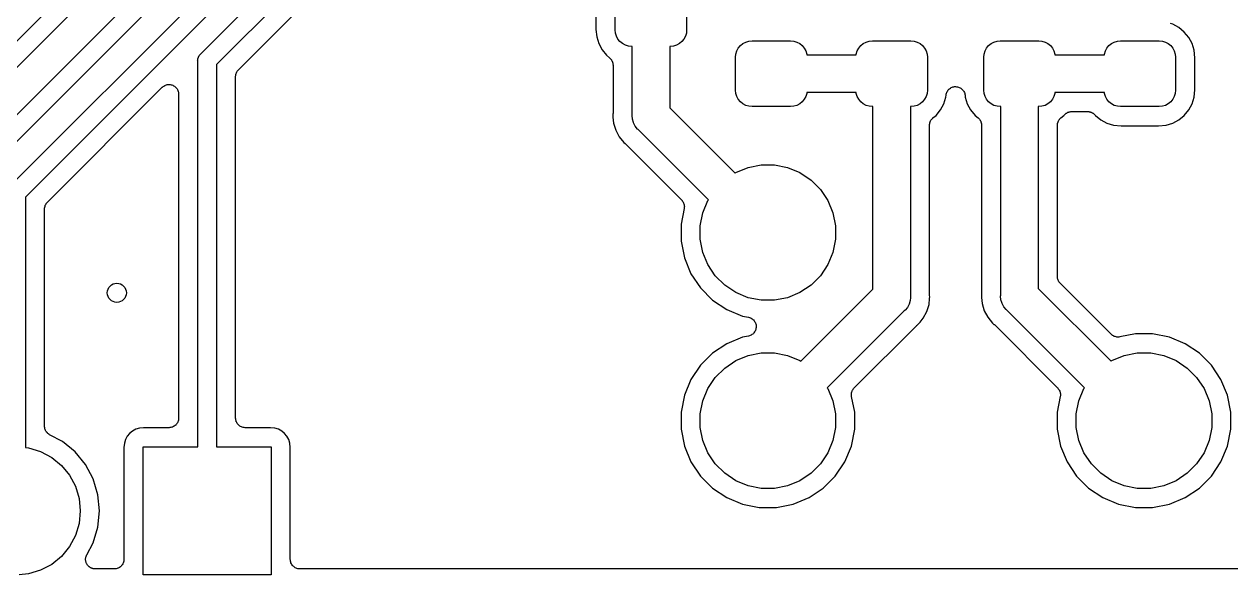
# Model space of a CAD drawing. Extents: x 150.4 to 195, y -135.4 to -96.2.
# Drawn here: x 161.87 to 177.91, y -135.15 to -127.83 of the extents above; entities that cross this region are included whole.
import ezdxf

# ---------------------------------------------------------------- set-up
doc = ezdxf.new("R2010")
doc.units = 0
doc.header["$MEASUREMENT"] = 0
doc.layers.add('BLACK', color=7, linetype='CONTINUOUS')

msp = doc.modelspace()

# ---------------------------------------------------------------- linework, layer by layer
at = {"layer": 'BLACK', "linetype": 'CONTINUOUS'}
for p, q in [((158.706, -131.115), (167.162, -122.659)), ((167.339, -122.836), (158.851, -131.324)), ((157.187, -133.616), (167.653, -123.15)), ((164.216, -128.222), (169.33, -123.107)), ((167.83, -123.327), (157.364, -133.793)), ((169.507, -123.284), (164.425, -128.366)), ((161.676, -129.984), (168.081, -123.579)), ((164.716, -128.434), (169.475, -123.675)), ((168.258, -123.755), (161.885, -130.128)), ((169.469, -127.475), (169.469, -127.9)), ((169.725, -127.906), (169.725, -127.469)), ((170.675, -127.469), (170.675, -127.906)), ((177.138, -127.831), (177.107, -127.822)), ((177.22, -127.875), (177.138, -127.831)), ((169.469, -127.9), (169.479, -127.999)), ((169.479, -127.999), (169.506, -128.088)), ((169.729, -127.949), (169.725, -127.906)), ((169.742, -127.99), (169.729, -127.949)), ((169.762, -128.028), (169.742, -127.99)), ((170.658, -127.99), (170.638, -128.028)), ((170.671, -127.949), (170.658, -127.99)), ((170.675, -127.906), (170.671, -127.949)), ((177.291, -127.934), (177.22, -127.875)), ((177.35, -128.005), (177.291, -127.934)), ((177.394, -128.087), (177.35, -128.005)), ((169.506, -128.088), (169.55, -128.17)), ((169.55, -128.17), (169.609, -128.241)), ((169.789, -128.061), (169.762, -128.028)), ((169.822, -128.088), (169.789, -128.061)), ((169.86, -128.108), (169.822, -128.088)), ((169.901, -128.121), (169.86, -128.108)), ((169.944, -128.125), (169.901, -128.121)), ((169.95, -128.125), (169.944, -128.125)), ((169.95, -129.033), (169.95, -128.125)), ((170.456, -128.125), (170.45, -128.125)), ((170.45, -128.125), (170.45, -128.941)), ((170.499, -128.121), (170.456, -128.125)), ((170.54, -128.108), (170.499, -128.121)), ((170.578, -128.088), (170.54, -128.108)), ((170.611, -128.061), (170.578, -128.088)), ((170.638, -128.028), (170.611, -128.061)), ((171.342, -128.185), (171.362, -128.147)), ((171.362, -128.147), (171.389, -128.114)), ((171.389, -128.114), (171.422, -128.087)), ((171.422, -128.087), (171.46, -128.067)), ((171.46, -128.067), (171.501, -128.054)), ((171.501, -128.054), (171.544, -128.05)), ((171.544, -128.05), (172.056, -128.05)), ((172.056, -128.05), (172.099, -128.054)), ((172.099, -128.054), (172.14, -128.067)), ((172.14, -128.067), (172.178, -128.087)), ((172.178, -128.087), (172.211, -128.114)), ((172.211, -128.114), (172.238, -128.147)), ((172.238, -128.147), (172.258, -128.185)), ((172.942, -128.185), (172.962, -128.147)), ((172.962, -128.147), (172.989, -128.114)), ((172.989, -128.114), (173.022, -128.087)), ((173.022, -128.087), (173.06, -128.067)), ((173.06, -128.067), (173.101, -128.054)), ((173.101, -128.054), (173.144, -128.05)), ((173.144, -128.05), (173.656, -128.05)), ((173.656, -128.05), (173.699, -128.054)), ((173.699, -128.054), (173.74, -128.067)), ((173.74, -128.067), (173.778, -128.087)), ((173.778, -128.087), (173.811, -128.114)), ((173.811, -128.114), (173.838, -128.147)), ((173.838, -128.147), (173.858, -128.185)), ((174.642, -128.185), (174.662, -128.147)), ((174.662, -128.147), (174.689, -128.114)), ((174.689, -128.114), (174.722, -128.087)), ((174.722, -128.087), (174.76, -128.067)), ((174.76, -128.067), (174.801, -128.054)), ((174.801, -128.054), (174.844, -128.05)), ((174.844, -128.05), (175.356, -128.05)), ((175.356, -128.05), (175.399, -128.054)), ((175.399, -128.054), (175.44, -128.067)), ((175.44, -128.067), (175.478, -128.087)), ((175.478, -128.087), (175.511, -128.114)), ((175.511, -128.114), (175.538, -128.147)), ((175.538, -128.147), (175.558, -128.185)), ((176.242, -128.185), (176.262, -128.147)), ((176.262, -128.147), (176.289, -128.114)), ((176.289, -128.114), (176.322, -128.087)), ((176.322, -128.087), (176.36, -128.067)), ((176.36, -128.067), (176.401, -128.054)), ((176.401, -128.054), (176.444, -128.05)), ((176.444, -128.05), (176.956, -128.05)), ((176.956, -128.05), (176.999, -128.054)), ((176.999, -128.054), (177.04, -128.067)), ((177.04, -128.067), (177.078, -128.087)), ((177.078, -128.087), (177.111, -128.114)), ((177.111, -128.114), (177.138, -128.147)), ((177.138, -128.147), (177.158, -128.185)), ((177.421, -128.176), (177.394, -128.087)), ((177.431, -128.275), (177.421, -128.176)), ((164.174, -128.314), (164.175, -128.308)), ((164.175, -128.321), (164.174, -128.314)), ((164.175, -128.308), (164.177, -128.29)), ((164.175, -128.308), (164.175, -128.308)), ((164.175, -133.45), (164.175, -128.321)), ((164.177, -128.29), (164.184, -128.266)), ((164.184, -128.266), (164.196, -128.245)), ((164.196, -128.245), (164.211, -128.226)), ((164.211, -128.226), (164.216, -128.222)), ((169.609, -128.241), (169.65, -128.275)), ((169.65, -128.275), (169.651, -128.276)), ((169.651, -128.276), (169.655, -128.28)), ((169.655, -128.28), (169.659, -128.284)), ((169.659, -128.284), (169.663, -128.289)), ((169.663, -128.289), (169.668, -128.294)), ((169.668, -128.294), (169.671, -128.299)), ((169.671, -128.299), (169.675, -128.303)), ((169.675, -128.303), (169.678, -128.309)), ((169.678, -128.309), (169.682, -128.315)), ((169.682, -128.315), (169.684, -128.32)), ((169.684, -128.32), (169.686, -128.325)), ((169.686, -128.325), (169.688, -128.331)), ((169.688, -128.331), (169.691, -128.338)), ((169.691, -128.338), (169.692, -128.343)), ((171.325, -128.269), (171.329, -128.226)), ((171.325, -128.706), (171.325, -128.269)), ((171.329, -128.226), (171.342, -128.185)), ((172.258, -128.185), (172.271, -128.226)), ((172.271, -128.226), (172.272, -128.237)), ((172.272, -128.237), (172.928, -128.237)), ((172.928, -128.237), (172.929, -128.226)), ((172.929, -128.226), (172.942, -128.185)), ((173.858, -128.185), (173.871, -128.226)), ((173.871, -128.226), (173.875, -128.269)), ((173.875, -128.269), (173.875, -128.706)), ((174.625, -128.269), (174.629, -128.226)), ((174.625, -128.706), (174.625, -128.269)), ((174.629, -128.226), (174.642, -128.185)), ((175.558, -128.185), (175.571, -128.226)), ((175.571, -128.226), (175.572, -128.237)), ((175.572, -128.237), (176.228, -128.237)), ((176.228, -128.237), (176.229, -128.226)), ((176.229, -128.226), (176.242, -128.185)), ((177.158, -128.185), (177.171, -128.226)), ((177.171, -128.226), (177.175, -128.269)), ((177.175, -128.269), (177.175, -128.706)), ((177.431, -128.7), (177.431, -128.275)), ((164.425, -128.366), (164.425, -133.45)), ((164.68, -128.511), (164.682, -128.499)), ((164.682, -128.498), (164.685, -128.486)), ((164.682, -128.499), (164.682, -128.498)), ((164.682, -128.498), (164.682, -128.498)), ((164.685, -128.486), (164.689, -128.475)), ((164.689, -128.474), (164.695, -128.464)), ((164.689, -128.475), (164.689, -128.474)), ((164.689, -128.475), (164.689, -128.475)), ((164.695, -128.464), (164.7, -128.453)), ((164.7, -128.453), (164.701, -128.453)), ((164.701, -128.452), (164.709, -128.443)), ((164.701, -128.453), (164.701, -128.452)), ((164.709, -128.443), (164.716, -128.434)), ((169.692, -128.343), (169.694, -128.349)), ((169.694, -128.349), (169.694, -128.355)), ((169.694, -128.355), (169.696, -128.362)), ((169.696, -128.362), (169.695, -128.368)), ((169.695, -128.368), (169.696, -128.373)), ((169.696, -128.373), (169.696, -129.014)), ((163.705, -128.667), (163.715, -128.659)), ((163.715, -128.659), (163.724, -128.652)), ((163.724, -128.652), (163.725, -128.652)), ((163.725, -128.652), (163.736, -128.646)), ((163.725, -128.652), (163.725, -128.652)), ((163.736, -128.646), (163.746, -128.64)), ((163.746, -128.64), (163.747, -128.64)), ((163.747, -128.64), (163.759, -128.637)), ((163.747, -128.64), (163.747, -128.64)), ((163.759, -128.637), (163.77, -128.633)), ((163.77, -128.633), (163.77, -128.633)), ((163.77, -128.633), (163.771, -128.633)), ((163.771, -128.633), (163.783, -128.632)), ((163.783, -128.632), (163.795, -128.631)), ((163.795, -128.631), (163.795, -128.631)), ((163.795, -128.631), (163.807, -128.632)), ((163.795, -128.631), (163.795, -128.631)), ((163.807, -128.632), (163.82, -128.634)), ((163.82, -128.634), (163.82, -128.634)), ((163.82, -128.634), (163.82, -128.634)), ((163.82, -128.634), (163.831, -128.637)), ((163.831, -128.637), (163.843, -128.641)), ((163.843, -128.641), (163.843, -128.641)), ((163.843, -128.641), (163.844, -128.641)), ((163.844, -128.641), (163.854, -128.647)), ((163.854, -128.647), (163.865, -128.653)), ((163.865, -128.653), (163.865, -128.653)), ((163.865, -128.653), (163.865, -128.653)), ((163.865, -128.653), (163.875, -128.661)), ((164.679, -128.522), (164.68, -128.511)), ((164.679, -128.524), (164.679, -128.522)), ((164.679, -133.067), (164.679, -128.524)), ((164.679, -128.524), (164.679, -128.524)), ((164.679, -128.524), (164.679, -128.524)), ((164.679, -128.524), (164.679, -128.524)), ((174.226, -128.662), (174.238, -128.659)), ((174.238, -128.659), (174.238, -128.659)), ((174.238, -128.659), (174.239, -128.659)), ((174.239, -128.659), (174.251, -128.659)), ((174.251, -128.659), (174.263, -128.66)), ((174.263, -128.66), (174.263, -128.66)), ((174.263, -128.66), (174.263, -128.66)), ((174.263, -128.66), (174.276, -128.662)), ((162.176, -130.196), (163.704, -128.668)), ((163.704, -128.668), (163.705, -128.667)), ((163.705, -128.667), (163.705, -128.667)), ((163.705, -128.667), (163.705, -128.667)), ((163.705, -128.667), (163.705, -128.667)), ((163.875, -128.661), (163.884, -128.669)), ((163.884, -128.669), (163.884, -128.669)), ((163.884, -128.669), (163.884, -128.669)), ((163.884, -128.669), (163.892, -128.678)), ((163.892, -128.678), (163.9, -128.688)), ((163.9, -128.688), (163.9, -128.688)), ((163.9, -128.688), (163.9, -128.688)), ((163.9, -128.688), (163.906, -128.699)), ((163.906, -128.699), (163.911, -128.71)), ((163.911, -128.71), (163.911, -128.71)), ((163.911, -128.71), (163.912, -128.71)), ((163.912, -128.71), (163.915, -128.722)), ((163.915, -128.722), (163.919, -128.733)), ((163.919, -128.733), (163.919, -128.734)), ((163.919, -128.734), (163.919, -128.734)), ((163.919, -128.734), (163.92, -128.746)), ((163.92, -128.746), (163.921, -128.758)), ((163.921, -128.758), (163.921, -133.067)), ((171.329, -128.749), (171.325, -128.706)), ((171.342, -128.79), (171.329, -128.749)), ((171.362, -128.828), (171.342, -128.79)), ((172.258, -128.79), (172.238, -128.828)), ((172.271, -128.749), (172.258, -128.79)), ((172.272, -128.737), (172.271, -128.749)), ((172.928, -128.737), (172.272, -128.737)), ((172.929, -128.749), (172.928, -128.737)), ((172.942, -128.79), (172.929, -128.749)), ((172.962, -128.828), (172.942, -128.79)), ((173.858, -128.79), (173.838, -128.828)), ((173.871, -128.749), (173.858, -128.79)), ((173.875, -128.706), (173.871, -128.749)), ((174.094, -128.888), (174.121, -128.799)), ((174.121, -128.799), (174.124, -128.773)), ((174.124, -128.772), (174.126, -128.759)), ((174.124, -128.773), (174.124, -128.772)), ((174.124, -128.772), (174.124, -128.772)), ((174.124, -128.772), (174.124, -128.772)), ((174.124, -128.772), (174.124, -128.772)), ((174.126, -128.759), (174.129, -128.748)), ((174.129, -128.747), (174.134, -128.736)), ((174.129, -128.748), (174.129, -128.747)), ((174.129, -128.747), (174.129, -128.747)), ((174.134, -128.736), (174.139, -128.725)), ((174.139, -128.725), (174.146, -128.714)), ((174.139, -128.725), (174.139, -128.725)), ((174.139, -128.725), (174.139, -128.725)), ((174.146, -128.714), (174.153, -128.704)), ((174.153, -128.704), (174.162, -128.695)), ((174.153, -128.704), (174.153, -128.704)), ((174.153, -128.704), (174.153, -128.704)), ((174.162, -128.695), (174.17, -128.687)), ((174.17, -128.687), (174.182, -128.68)), ((174.17, -128.687), (174.17, -128.687)), ((174.17, -128.687), (174.17, -128.687)), ((174.182, -128.68), (174.191, -128.673)), ((174.191, -128.673), (174.204, -128.668)), ((174.191, -128.673), (174.191, -128.673)), ((174.191, -128.673), (174.191, -128.673)), ((174.204, -128.668), (174.214, -128.664)), ((174.214, -128.664), (174.226, -128.662)), ((174.214, -128.664), (174.214, -128.664)), ((174.214, -128.664), (174.214, -128.664)), ((174.276, -128.662), (174.288, -128.665)), ((174.288, -128.665), (174.288, -128.665)), ((174.288, -128.665), (174.288, -128.665)), ((174.288, -128.665), (174.299, -128.669)), ((174.299, -128.669), (174.31, -128.674)), ((174.31, -128.674), (174.31, -128.674)), ((174.31, -128.674), (174.31, -128.674)), ((174.31, -128.674), (174.321, -128.681)), ((174.321, -128.681), (174.331, -128.688)), ((174.331, -128.688), (174.331, -128.688)), ((174.331, -128.688), (174.331, -128.688)), ((174.331, -128.688), (174.34, -128.697)), ((174.34, -128.697), (174.348, -128.706)), ((174.348, -128.706), (174.348, -128.706)), ((174.348, -128.706), (174.348, -128.706)), ((174.348, -128.706), (174.356, -128.717)), ((174.356, -128.717), (174.362, -128.726)), ((174.362, -128.726), (174.362, -128.726)), ((174.362, -128.726), (174.362, -128.726)), ((174.362, -128.726), (174.367, -128.738)), ((174.367, -128.738), (174.372, -128.749)), ((174.372, -128.749), (174.372, -128.749)), ((174.372, -128.749), (174.372, -128.749)), ((174.372, -128.749), (174.374, -128.761)), ((174.374, -128.761), (174.376, -128.773)), ((174.376, -128.773), (174.379, -128.799)), ((174.379, -128.799), (174.406, -128.888)), ((174.629, -128.749), (174.625, -128.706)), ((174.642, -128.79), (174.629, -128.749)), ((174.662, -128.828), (174.642, -128.79)), ((175.558, -128.79), (175.538, -128.828)), ((175.571, -128.749), (175.558, -128.79)), ((175.572, -128.737), (175.571, -128.749)), ((176.228, -128.737), (175.572, -128.737)), ((176.229, -128.749), (176.228, -128.737)), ((176.242, -128.79), (176.229, -128.749)), ((176.262, -128.828), (176.242, -128.79)), ((177.158, -128.79), (177.138, -128.828)), ((177.171, -128.749), (177.158, -128.79)), ((177.175, -128.706), (177.171, -128.749)), ((177.394, -128.888), (177.421, -128.799)), ((177.421, -128.799), (177.431, -128.7)), ((170.45, -128.941), (171.318, -129.81)), ((171.389, -128.861), (171.362, -128.828)), ((171.422, -128.888), (171.389, -128.861)), ((171.46, -128.908), (171.422, -128.888)), ((171.501, -128.921), (171.46, -128.908)), ((171.544, -128.925), (171.501, -128.921)), ((172.056, -128.925), (171.544, -128.925)), ((172.099, -128.921), (172.056, -128.925)), ((172.14, -128.908), (172.099, -128.921)), ((172.178, -128.888), (172.14, -128.908)), ((172.211, -128.861), (172.178, -128.888)), ((172.238, -128.828), (172.211, -128.861)), ((172.989, -128.861), (172.962, -128.828)), ((173.022, -128.888), (172.989, -128.861)), ((173.06, -128.908), (173.022, -128.888)), ((173.101, -128.921), (173.06, -128.908)), ((173.144, -128.925), (173.101, -128.921)), ((173.15, -128.925), (173.144, -128.925)), ((173.15, -131.351), (173.15, -128.925)), ((173.656, -128.925), (173.65, -128.925)), ((173.65, -128.925), (173.65, -131.443)), ((173.699, -128.921), (173.656, -128.925)), ((173.74, -128.908), (173.699, -128.921)), ((173.778, -128.888), (173.74, -128.908)), ((173.811, -128.861), (173.778, -128.888)), ((173.838, -128.828), (173.811, -128.861)), ((173.991, -129.041), (174.05, -128.97)), ((174.05, -128.97), (174.094, -128.888)), ((174.406, -128.888), (174.45, -128.97)), ((174.45, -128.97), (174.509, -129.041)), ((174.689, -128.861), (174.662, -128.828)), ((174.722, -128.888), (174.689, -128.861)), ((174.76, -128.908), (174.722, -128.888)), ((174.801, -128.921), (174.76, -128.908)), ((174.844, -128.925), (174.801, -128.921)), ((174.85, -128.925), (174.844, -128.925)), ((174.85, -131.433), (174.85, -128.925)), ((175.356, -128.925), (175.35, -128.925)), ((175.35, -128.925), (175.35, -131.341)), ((175.399, -128.921), (175.356, -128.925)), ((175.44, -128.908), (175.399, -128.921)), ((175.478, -128.888), (175.44, -128.908)), ((175.511, -128.861), (175.478, -128.888)), ((175.538, -128.828), (175.511, -128.861)), ((176.289, -128.861), (176.262, -128.828)), ((176.322, -128.888), (176.289, -128.861)), ((176.36, -128.908), (176.322, -128.888)), ((176.401, -128.921), (176.36, -128.908)), ((176.444, -128.925), (176.401, -128.921)), ((176.956, -128.925), (176.444, -128.925)), ((176.999, -128.921), (176.956, -128.925)), ((177.04, -128.908), (176.999, -128.921)), ((177.078, -128.888), (177.04, -128.908)), ((177.111, -128.861), (177.078, -128.888)), ((177.138, -128.828), (177.111, -128.861)), ((177.291, -129.041), (177.35, -128.97)), ((177.35, -128.97), (177.394, -128.888)), ((169.695, -129.026), (169.694, -129.045)), ((169.694, -129.045), (169.695, -129.064)), ((169.696, -129.016), (169.695, -129.021)), ((169.695, -129.021), (169.695, -129.026)), ((169.695, -129.064), (169.695, -129.064)), ((169.695, -129.064), (169.703, -129.144)), ((169.696, -129.014), (169.696, -129.016)), ((169.949, -129.045), (169.95, -129.033)), ((169.954, -129.094), (169.949, -129.045)), ((169.967, -129.137), (169.954, -129.094)), ((169.968, -129.141), (169.967, -129.137)), ((169.991, -129.185), (169.968, -129.141)), ((173.907, -129.147), (173.908, -129.141)), ((173.908, -129.141), (173.91, -129.136)), ((173.91, -129.136), (173.912, -129.13)), ((173.912, -129.13), (173.914, -129.123)), ((173.914, -129.123), (173.917, -129.118)), ((173.917, -129.118), (173.919, -129.113)), ((173.919, -129.113), (173.923, -129.107)), ((173.923, -129.107), (173.926, -129.101)), ((173.926, -129.101), (173.93, -129.097)), ((173.93, -129.097), (173.933, -129.093)), ((173.933, -129.093), (173.938, -129.088)), ((173.938, -129.088), (173.942, -129.082)), ((173.942, -129.082), (173.946, -129.079)), ((173.946, -129.079), (173.95, -129.075)), ((173.95, -129.075), (173.991, -129.041)), ((174.509, -129.041), (174.55, -129.075)), ((174.55, -129.075), (174.551, -129.076)), ((174.551, -129.076), (174.555, -129.08)), ((174.555, -129.08), (174.559, -129.084)), ((174.559, -129.084), (174.563, -129.089)), ((174.563, -129.089), (174.568, -129.094)), ((174.568, -129.094), (174.571, -129.099)), ((174.571, -129.099), (174.575, -129.103)), ((174.575, -129.103), (174.578, -129.109)), ((174.578, -129.109), (174.582, -129.115)), ((174.582, -129.115), (174.584, -129.12)), ((174.584, -129.12), (174.586, -129.125)), ((174.586, -129.125), (174.588, -129.131)), ((174.588, -129.131), (174.591, -129.138)), ((174.591, -129.138), (174.592, -129.143)), ((175.607, -129.147), (175.608, -129.141)), ((175.608, -129.141), (175.61, -129.136)), ((175.61, -129.136), (175.612, -129.13)), ((175.612, -129.13), (175.614, -129.123)), ((175.614, -129.123), (175.617, -129.118)), ((175.617, -129.118), (175.619, -129.113)), ((175.619, -129.113), (175.623, -129.107)), ((175.623, -129.107), (175.626, -129.101)), ((175.626, -129.101), (175.63, -129.097)), ((175.63, -129.097), (175.633, -129.093)), ((175.633, -129.093), (175.638, -129.088)), ((175.638, -129.088), (175.642, -129.082)), ((175.642, -129.082), (175.646, -129.079)), ((175.646, -129.079), (175.65, -129.075)), ((175.65, -129.075), (175.691, -129.041)), ((175.691, -129.041), (175.694, -129.038)), ((175.694, -129.038), (175.695, -129.037)), ((175.695, -129.037), (175.699, -129.033)), ((175.699, -129.033), (175.703, -129.028)), ((175.703, -129.028), (175.708, -129.024)), ((175.708, -129.024), (175.713, -129.019)), ((175.713, -129.019), (175.718, -129.016)), ((175.718, -129.016), (175.722, -129.013)), ((175.722, -129.013), (175.728, -129.01)), ((175.728, -129.01), (175.734, -129.006)), ((175.734, -129.006), (175.739, -129.004)), ((175.739, -129.004), (175.744, -129.001)), ((175.744, -129.001), (175.751, -128.999)), ((175.751, -128.999), (175.757, -128.997)), ((175.757, -128.997), (175.762, -128.996)), ((175.762, -128.996), (175.768, -128.994)), ((175.768, -128.994), (175.775, -128.993)), ((175.775, -128.993), (175.781, -128.992)), ((175.781, -128.992), (175.787, -128.992)), ((175.787, -128.992), (175.792, -128.992)), ((175.792, -128.992), (176.008, -128.992)), ((176.008, -128.992), (176.009, -128.992)), ((176.009, -128.992), (176.015, -128.992)), ((176.015, -128.992), (176.02, -128.992)), ((176.02, -128.992), (176.027, -128.994)), ((176.027, -128.994), (176.034, -128.994)), ((176.034, -128.994), (176.039, -128.996)), ((176.039, -128.996), (176.045, -128.997)), ((176.045, -128.997), (176.051, -129)), ((176.051, -129), (176.058, -129.002)), ((176.058, -129.002), (176.062, -129.004)), ((176.062, -129.004), (176.068, -129.007)), ((176.068, -129.007), (176.073, -129.01)), ((176.073, -129.01), (176.079, -129.014)), ((176.079, -129.014), (176.084, -129.017)), ((176.084, -129.017), (176.088, -129.02)), ((176.088, -129.02), (176.093, -129.025)), ((176.093, -129.025), (176.098, -129.03)), ((176.098, -129.03), (176.102, -129.034)), ((176.102, -129.034), (176.106, -129.038)), ((176.106, -129.038), (176.109, -129.041)), ((176.109, -129.041), (176.18, -129.1)), ((176.18, -129.1), (176.262, -129.144)), ((177.138, -129.144), (177.22, -129.1)), ((177.22, -129.1), (177.291, -129.041)), ((169.703, -129.144), (169.732, -129.239)), ((169.732, -129.239), (169.779, -129.326)), ((170.022, -129.223), (169.991, -129.185)), ((170.032, -129.23), (170.022, -129.223)), ((170.965, -130.163), (170.032, -129.23)), ((173.904, -129.171), (173.905, -129.166)), ((173.904, -129.173), (173.904, -129.171)), ((173.904, -131.424), (173.904, -129.173)), ((173.905, -129.16), (173.906, -129.154)), ((173.905, -129.166), (173.905, -129.16)), ((173.906, -129.154), (173.907, -129.147)), ((174.592, -129.143), (174.594, -129.149)), ((174.594, -129.149), (174.594, -129.155)), ((174.594, -129.155), (174.596, -129.162)), ((174.596, -129.162), (174.595, -129.168)), ((174.595, -129.168), (174.596, -129.173)), ((174.596, -129.173), (174.596, -131.414)), ((175.604, -129.171), (175.605, -129.166)), ((175.604, -129.173), (175.604, -129.171)), ((175.604, -131.184), (175.604, -129.173)), ((175.605, -129.16), (175.606, -129.154)), ((175.605, -129.166), (175.605, -129.16)), ((175.606, -129.154), (175.607, -129.147)), ((176.262, -129.144), (176.351, -129.171)), ((176.351, -129.171), (176.45, -129.181)), ((176.45, -129.181), (176.95, -129.181)), ((176.95, -129.181), (177.049, -129.171)), ((177.049, -129.171), (177.138, -129.144)), ((169.779, -129.326), (169.842, -129.403)), ((169.842, -129.403), (169.856, -129.415)), ((169.856, -129.415), (169.858, -129.416)), ((169.858, -129.416), (169.861, -129.42)), ((169.861, -129.42), (169.866, -129.423)), ((169.866, -129.423), (170.607, -130.165)), ((171.329, -129.802), (171.492, -129.735)), ((171.492, -129.735), (171.666, -129.7)), ((171.666, -129.7), (171.844, -129.7)), ((171.844, -129.7), (172.018, -129.735)), ((172.018, -129.735), (172.181, -129.802)), ((171.318, -129.81), (171.329, -129.802)), ((172.181, -129.802), (172.329, -129.901)), ((172.329, -129.901), (172.454, -130.026)), ((172.454, -130.026), (172.553, -130.174)), ((161.885, -130.128), (161.885, -133.458)), ((162.14, -130.273), (162.142, -130.261)), ((162.142, -130.26), (162.145, -130.249)), ((162.142, -130.261), (162.142, -130.26)), ((162.142, -130.26), (162.142, -130.26)), ((162.145, -130.249), (162.149, -130.237)), ((162.149, -130.236), (162.155, -130.226)), ((162.149, -130.237), (162.149, -130.236)), ((162.149, -130.237), (162.149, -130.237)), ((162.155, -130.226), (162.16, -130.216)), ((162.16, -130.216), (162.161, -130.215)), ((162.161, -130.214), (162.169, -130.205)), ((162.161, -130.215), (162.161, -130.214)), ((162.169, -130.205), (162.176, -130.196)), ((170.607, -130.165), (170.608, -130.165)), ((170.608, -130.165), (170.608, -130.166)), ((170.608, -130.166), (170.608, -130.166)), ((170.608, -130.166), (170.609, -130.166)), ((170.609, -130.166), (170.616, -130.176)), ((170.616, -130.176), (170.623, -130.185)), ((170.623, -130.185), (170.624, -130.185)), ((170.624, -130.185), (170.624, -130.186)), ((170.624, -130.186), (170.629, -130.196)), ((170.629, -130.196), (170.635, -130.207)), ((170.635, -130.207), (170.635, -130.207)), ((170.635, -130.207), (170.635, -130.208)), ((170.635, -130.208), (170.639, -130.219)), ((170.639, -130.219), (170.642, -130.23)), ((170.642, -130.23), (170.642, -130.231)), ((170.642, -130.231), (170.642, -130.232)), ((170.642, -130.232), (170.643, -130.243)), ((170.643, -130.243), (170.645, -130.255)), ((170.645, -130.256), (170.643, -130.268)), ((170.645, -130.255), (170.644, -130.256)), ((170.644, -130.256), (170.645, -130.256)), ((170.89, -130.337), (170.957, -130.174)), ((170.957, -130.174), (170.965, -130.163)), ((172.553, -130.174), (172.62, -130.337)), ((162.139, -130.284), (162.14, -130.273)), ((162.139, -130.286), (162.139, -130.284)), ((162.139, -133.175), (162.139, -130.286)), ((162.139, -130.286), (162.139, -130.286)), ((162.139, -130.286), (162.139, -130.286)), ((162.139, -130.286), (162.139, -130.286)), ((170.642, -130.28), (170.601, -130.486)), ((170.643, -130.268), (170.642, -130.28)), ((170.855, -130.511), (170.89, -130.337)), ((172.62, -130.337), (172.655, -130.511)), ((170.601, -130.486), (170.601, -130.714)), ((170.855, -130.689), (170.855, -130.511)), ((172.655, -130.511), (172.655, -130.689)), ((170.601, -130.714), (170.645, -130.937)), ((170.89, -130.863), (170.855, -130.689)), ((172.655, -130.689), (172.62, -130.863)), ((170.957, -131.026), (170.89, -130.863)), ((172.62, -130.863), (172.553, -131.026)), ((170.645, -130.937), (170.732, -131.147)), ((171.056, -131.174), (170.957, -131.026)), ((172.553, -131.026), (172.454, -131.174)), ((170.732, -131.147), (170.859, -131.336)), ((171.181, -131.299), (171.056, -131.174)), ((172.454, -131.174), (172.329, -131.299)), ((175.605, -131.195), (175.604, -131.184)), ((175.606, -131.207), (175.605, -131.195)), ((175.606, -131.208), (175.606, -131.207)), ((175.61, -131.22), (175.606, -131.208)), ((175.606, -131.208), (175.606, -131.208)), ((175.613, -131.231), (175.61, -131.22)), ((170.859, -131.336), (171.019, -131.496)), ((171.329, -131.398), (171.181, -131.299)), ((172.329, -131.299), (172.181, -131.398)), ((172.192, -132.31), (173.15, -131.351)), ((175.35, -131.341), (176.318, -132.31)), ((175.614, -131.232), (175.613, -131.231)), ((175.613, -131.231), (175.613, -131.231)), ((175.619, -131.242), (175.614, -131.232)), ((175.624, -131.253), (175.619, -131.242)), ((175.625, -131.253), (175.624, -131.253)), ((175.625, -131.254), (175.625, -131.253)), ((175.633, -131.263), (175.625, -131.254)), ((175.64, -131.272), (175.633, -131.263)), ((175.641, -131.273), (175.64, -131.272)), ((176.32, -131.952), (175.641, -131.273)), ((175.641, -131.273), (175.641, -131.273)), ((175.641, -131.273), (175.641, -131.273)), ((175.641, -131.273), (175.641, -131.273)), ((171.019, -131.496), (171.208, -131.623)), ((171.492, -131.465), (171.329, -131.398)), ((171.666, -131.5), (171.492, -131.465)), ((171.844, -131.5), (171.666, -131.5)), ((172.018, -131.465), (171.844, -131.5)), ((172.181, -131.398), (172.018, -131.465)), ((173.646, -131.504), (173.632, -131.551)), ((173.65, -131.467), (173.646, -131.504)), ((173.65, -131.443), (173.651, -131.455)), ((173.651, -131.455), (173.65, -131.467)), ((173.65, -131.467), (173.65, -131.467)), ((173.897, -131.554), (173.905, -131.474)), ((173.905, -131.429), (173.904, -131.424)), ((173.904, -131.435), (173.905, -131.429)), ((173.905, -131.436), (173.904, -131.435)), ((173.906, -131.455), (173.905, -131.436)), ((173.905, -131.474), (173.906, -131.455)), ((173.905, -131.474), (173.905, -131.474)), ((174.595, -131.426), (174.594, -131.445)), ((174.594, -131.445), (174.595, -131.464)), ((174.596, -131.416), (174.595, -131.421)), ((174.595, -131.421), (174.595, -131.426)), ((174.595, -131.464), (174.595, -131.464)), ((174.595, -131.464), (174.603, -131.544)), ((174.596, -131.414), (174.596, -131.416)), ((174.603, -131.544), (174.632, -131.639)), ((174.849, -131.445), (174.85, -131.433)), ((174.854, -131.494), (174.849, -131.445)), ((174.865, -131.53), (174.854, -131.494)), ((174.868, -131.541), (174.865, -131.53)), ((174.891, -131.585), (174.868, -131.541)), ((171.208, -131.623), (171.418, -131.71)), ((173.568, -131.64), (172.545, -132.663)), ((173.578, -131.633), (173.568, -131.64)), ((173.609, -131.595), (173.578, -131.633)), ((173.632, -131.551), (173.609, -131.595)), ((173.821, -131.736), (173.868, -131.649)), ((173.868, -131.649), (173.897, -131.554)), ((174.632, -131.639), (174.679, -131.726)), ((174.922, -131.623), (174.891, -131.585)), ((174.932, -131.63), (174.922, -131.623)), ((175.965, -132.663), (174.932, -131.63)), ((171.418, -131.71), (171.498, -131.725)), ((171.498, -131.725), (171.499, -131.726)), ((171.499, -131.726), (171.499, -131.726)), ((171.499, -131.726), (171.499, -131.726)), ((171.499, -131.726), (171.499, -131.726)), ((171.499, -131.726), (171.511, -131.73)), ((171.511, -131.73), (171.523, -131.733)), ((171.523, -131.733), (171.523, -131.733)), ((171.523, -131.733), (171.523, -131.733)), ((171.523, -131.733), (171.534, -131.739)), ((171.534, -131.739), (171.545, -131.745)), ((171.545, -131.745), (171.545, -131.745)), ((171.545, -131.745), (171.545, -131.745)), ((171.545, -131.745), (171.554, -131.753)), ((171.554, -131.753), (171.564, -131.761)), ((171.564, -131.761), (171.564, -131.761)), ((171.564, -131.761), (171.564, -131.761)), ((171.564, -131.761), (171.571, -131.771)), ((171.571, -131.771), (171.579, -131.78)), ((171.579, -131.78), (171.579, -131.78)), ((171.579, -131.78), (171.579, -131.781)), ((171.579, -131.781), (171.585, -131.792)), ((171.585, -131.792), (171.591, -131.802)), ((171.591, -131.802), (171.591, -131.802)), ((171.591, -131.802), (171.591, -131.803)), ((171.591, -131.803), (171.594, -131.814)), ((171.594, -131.814), (171.598, -131.826)), ((171.599, -131.863), (171.597, -131.875)), ((171.598, -131.826), (171.598, -131.826)), ((171.598, -131.826), (171.598, -131.826)), ((171.598, -131.826), (171.599, -131.838)), ((171.599, -131.838), (171.6, -131.851)), ((171.6, -131.851), (171.599, -131.863)), ((171.6, -131.851), (171.6, -131.851)), ((171.6, -131.851), (171.6, -131.851)), ((172.903, -132.665), (173.734, -131.833)), ((173.734, -131.833), (173.736, -131.832)), ((173.736, -131.832), (173.74, -131.829)), ((173.74, -131.829), (173.744, -131.825)), ((173.744, -131.825), (173.758, -131.813)), ((173.758, -131.813), (173.778, -131.789)), ((173.778, -131.789), (173.821, -131.736)), ((174.679, -131.726), (174.742, -131.803)), ((174.742, -131.803), (174.756, -131.815)), ((174.756, -131.815), (174.758, -131.816)), ((174.758, -131.816), (174.761, -131.82)), ((174.761, -131.82), (174.766, -131.823)), ((174.766, -131.823), (175.607, -132.665)), ((171.418, -131.99), (171.208, -132.077)), ((171.498, -131.975), (171.418, -131.99)), ((171.51, -131.971), (171.498, -131.975)), ((171.521, -131.967), (171.51, -131.971)), ((171.532, -131.962), (171.521, -131.967)), ((171.521, -131.967), (171.521, -131.967)), ((171.521, -131.967), (171.521, -131.967)), ((171.543, -131.956), (171.532, -131.962)), ((171.553, -131.948), (171.543, -131.956)), ((171.543, -131.956), (171.543, -131.956)), ((171.543, -131.956), (171.543, -131.956)), ((171.562, -131.94), (171.553, -131.948)), ((171.563, -131.94), (171.562, -131.94)), ((171.562, -131.94), (171.562, -131.94)), ((171.57, -131.931), (171.563, -131.94)), ((171.578, -131.921), (171.57, -131.931)), ((171.584, -131.91), (171.578, -131.921)), ((171.578, -131.921), (171.578, -131.921)), ((171.578, -131.921), (171.578, -131.921)), ((171.59, -131.899), (171.584, -131.91)), ((171.594, -131.887), (171.59, -131.899)), ((171.59, -131.899), (171.59, -131.899)), ((171.59, -131.899), (171.59, -131.899)), ((171.597, -131.876), (171.594, -131.887)), ((171.597, -131.875), (171.597, -131.876)), ((171.597, -131.876), (171.597, -131.876)), ((176.329, -131.96), (176.32, -131.952)), ((176.338, -131.967), (176.329, -131.96)), ((176.339, -131.968), (176.338, -131.967)), ((176.35, -131.974), (176.339, -131.968)), ((176.339, -131.968), (176.339, -131.968)), ((176.36, -131.979), (176.35, -131.974)), ((176.361, -131.98), (176.36, -131.979)), ((176.372, -131.983), (176.361, -131.98)), ((176.361, -131.98), (176.361, -131.98)), ((176.384, -131.987), (176.372, -131.983)), ((176.385, -131.987), (176.384, -131.987)), ((176.384, -131.987), (176.384, -131.987)), ((176.396, -131.988), (176.385, -131.987)), ((176.408, -131.99), (176.396, -131.988)), ((176.409, -131.989), (176.408, -131.99)), ((176.421, -131.988), (176.409, -131.99)), ((176.409, -131.99), (176.409, -131.989)), ((176.433, -131.987), (176.421, -131.988)), ((176.434, -131.987), (176.433, -131.987)), ((176.435, -131.987), (176.434, -131.987)), ((176.434, -131.987), (176.434, -131.987)), ((176.434, -131.987), (176.434, -131.987)), ((176.641, -131.946), (176.435, -131.987)), ((176.869, -131.946), (176.641, -131.946)), ((177.092, -131.99), (176.869, -131.946)), ((177.302, -132.077), (177.092, -131.99)), ((171.208, -132.077), (171.019, -132.204)), ((177.491, -132.204), (177.302, -132.077)), ((171.019, -132.204), (170.859, -132.364)), ((171.181, -132.401), (171.329, -132.302)), ((171.329, -132.302), (171.492, -132.235)), ((171.492, -132.235), (171.666, -132.2)), ((171.666, -132.2), (171.844, -132.2)), ((171.844, -132.2), (172.018, -132.235)), ((172.018, -132.235), (172.181, -132.302)), ((172.181, -132.302), (172.192, -132.31)), ((176.318, -132.31), (176.329, -132.302)), ((176.329, -132.302), (176.492, -132.235)), ((176.492, -132.235), (176.666, -132.2)), ((176.666, -132.2), (176.844, -132.2)), ((176.844, -132.2), (177.018, -132.235)), ((177.018, -132.235), (177.181, -132.302)), ((177.181, -132.302), (177.329, -132.401)), ((177.651, -132.364), (177.491, -132.204)), ((170.859, -132.364), (170.732, -132.553)), ((171.056, -132.526), (171.181, -132.401)), ((177.329, -132.401), (177.454, -132.526)), ((177.778, -132.553), (177.651, -132.364)), ((170.732, -132.553), (170.645, -132.763)), ((170.957, -132.674), (171.056, -132.526)), ((172.545, -132.663), (172.553, -132.674)), ((172.895, -132.674), (172.903, -132.665)), ((175.607, -132.665), (175.608, -132.665)), ((175.608, -132.665), (175.608, -132.666)), ((175.608, -132.666), (175.608, -132.666)), ((175.608, -132.666), (175.609, -132.666)), ((175.609, -132.666), (175.616, -132.676)), ((175.957, -132.674), (175.965, -132.663)), ((177.454, -132.526), (177.553, -132.674)), ((177.865, -132.763), (177.778, -132.553)), ((170.645, -132.763), (170.601, -132.986)), ((170.89, -132.837), (170.957, -132.674)), ((172.553, -132.674), (172.62, -132.837)), ((172.865, -132.753), (172.867, -132.742)), ((172.866, -132.754), (172.865, -132.753)), ((172.867, -132.766), (172.865, -132.754)), ((172.865, -132.754), (172.866, -132.754)), ((172.867, -132.742), (172.868, -132.73)), ((172.868, -132.778), (172.867, -132.766)), ((172.868, -132.729), (172.872, -132.717)), ((172.868, -132.73), (172.868, -132.729)), ((172.868, -132.729), (172.868, -132.729)), ((172.868, -132.779), (172.868, -132.778)), ((172.868, -132.78), (172.868, -132.779)), ((172.868, -132.779), (172.868, -132.779)), ((172.868, -132.779), (172.868, -132.779)), ((172.909, -132.986), (172.868, -132.78)), ((172.872, -132.717), (172.875, -132.706)), ((172.875, -132.706), (172.876, -132.705)), ((172.875, -132.706), (172.875, -132.706)), ((172.876, -132.705), (172.881, -132.695)), ((172.881, -132.695), (172.887, -132.684)), ((172.887, -132.684), (172.888, -132.683)), ((172.887, -132.684), (172.887, -132.684)), ((172.888, -132.683), (172.895, -132.674)), ((175.642, -132.78), (175.601, -132.986)), ((175.616, -132.676), (175.623, -132.685)), ((175.623, -132.685), (175.624, -132.685)), ((175.624, -132.685), (175.624, -132.686)), ((175.624, -132.686), (175.629, -132.696)), ((175.629, -132.696), (175.635, -132.707)), ((175.635, -132.707), (175.635, -132.707)), ((175.635, -132.707), (175.635, -132.708)), ((175.635, -132.708), (175.639, -132.719)), ((175.639, -132.719), (175.642, -132.73)), ((175.642, -132.73), (175.642, -132.731)), ((175.642, -132.731), (175.642, -132.732)), ((175.642, -132.732), (175.643, -132.743)), ((175.643, -132.768), (175.642, -132.78)), ((175.643, -132.743), (175.645, -132.755)), ((175.645, -132.756), (175.643, -132.768)), ((175.645, -132.755), (175.644, -132.756)), ((175.644, -132.756), (175.645, -132.756)), ((175.89, -132.837), (175.957, -132.674)), ((177.553, -132.674), (177.62, -132.837)), ((177.909, -132.986), (177.865, -132.763)), ((170.601, -132.986), (170.601, -133.214)), ((170.855, -133.011), (170.89, -132.837)), ((172.62, -132.837), (172.655, -133.011)), ((172.909, -133.214), (172.909, -132.986)), ((175.601, -132.986), (175.601, -133.214)), ((175.855, -133.011), (175.89, -132.837)), ((177.62, -132.837), (177.655, -133.011)), ((177.909, -133.214), (177.909, -132.986)), ((163.891, -133.148), (163.883, -133.157)), ((163.899, -133.139), (163.891, -133.148)), ((163.905, -133.128), (163.899, -133.138)), ((163.899, -133.138), (163.899, -133.139)), ((163.899, -133.139), (163.899, -133.139)), ((163.911, -133.117), (163.905, -133.128)), ((163.915, -133.105), (163.911, -133.116)), ((163.911, -133.116), (163.911, -133.117)), ((163.911, -133.117), (163.911, -133.117)), ((163.918, -133.094), (163.915, -133.105)), ((163.92, -133.081), (163.918, -133.093)), ((163.918, -133.093), (163.918, -133.093)), ((163.918, -133.093), (163.918, -133.094)), ((163.921, -133.069), (163.92, -133.081)), ((163.921, -133.067), (163.921, -133.068)), ((163.921, -133.068), (163.921, -133.068)), ((163.921, -133.068), (163.921, -133.068)), ((163.921, -133.068), (163.921, -133.069)), ((164.68, -133.079), (164.679, -133.067)), ((164.681, -133.091), (164.68, -133.079)), ((164.681, -133.092), (164.681, -133.091)), ((164.681, -133.091), (164.681, -133.091)), ((164.685, -133.103), (164.681, -133.092)), ((164.688, -133.115), (164.685, -133.103)), ((164.689, -133.116), (164.688, -133.115)), ((164.688, -133.115), (164.688, -133.115)), ((164.694, -133.126), (164.689, -133.116)), ((164.7, -133.137), (164.694, -133.126)), ((164.708, -133.147), (164.7, -133.137)), ((164.7, -133.137), (164.7, -133.137)), ((164.7, -133.137), (164.7, -133.137)), ((164.715, -133.156), (164.708, -133.147)), ((170.855, -133.189), (170.855, -133.011)), ((172.655, -133.011), (172.655, -133.189)), ((175.855, -133.189), (175.855, -133.011)), ((177.655, -133.011), (177.655, -133.189)), ((162.14, -133.18), (162.139, -133.175)), ((162.139, -133.186), (162.14, -133.18)), ((162.141, -133.193), (162.139, -133.186)), ((162.141, -133.199), (162.141, -133.193)), ((162.143, -133.205), (162.141, -133.199)), ((162.144, -133.21), (162.143, -133.205)), ((162.147, -133.217), (162.144, -133.21)), ((162.149, -133.223), (162.147, -133.217)), ((162.151, -133.228), (162.149, -133.223)), ((162.153, -133.233), (162.151, -133.228)), ((162.157, -133.239), (162.153, -133.233)), ((162.16, -133.245), (162.157, -133.239)), ((162.164, -133.249), (162.16, -133.245)), ((162.167, -133.254), (162.164, -133.249)), ((162.172, -133.259), (162.167, -133.254)), ((162.176, -133.264), (162.172, -133.259)), ((162.18, -133.268), (162.176, -133.264)), ((162.184, -133.272), (162.18, -133.268)), ((162.19, -133.276), (162.184, -133.272)), ((162.195, -133.28), (162.19, -133.276)), ((162.2, -133.283), (162.195, -133.28)), ((162.205, -133.286), (162.2, -133.283)), ((162.206, -133.287), (162.205, -133.286)), ((162.376, -133.378), (162.206, -133.287)), ((163.238, -133.308), (163.214, -133.352)), ((163.27, -133.27), (163.238, -133.308)), ((163.308, -133.238), (163.27, -133.27)), ((163.352, -133.214), (163.308, -133.238)), ((163.4, -133.2), (163.352, -133.214)), ((163.456, -133.194), (163.4, -133.2)), ((163.794, -133.194), (163.456, -133.194)), ((163.806, -133.193), (163.794, -133.194)), ((163.818, -133.192), (163.806, -133.193)), ((163.819, -133.192), (163.818, -133.192)), ((163.818, -133.192), (163.818, -133.192)), ((163.83, -133.188), (163.819, -133.192)), ((163.842, -133.185), (163.83, -133.188)), ((163.853, -133.179), (163.842, -133.185)), ((163.842, -133.185), (163.842, -133.185)), ((163.842, -133.185), (163.842, -133.185)), ((163.864, -133.173), (163.853, -133.179)), ((163.874, -133.165), (163.864, -133.173)), ((163.864, -133.173), (163.864, -133.173)), ((163.864, -133.173), (163.864, -133.173)), ((163.883, -133.158), (163.874, -133.165)), ((163.883, -133.157), (163.883, -133.158)), ((163.883, -133.158), (163.883, -133.158)), ((164.716, -133.156), (164.715, -133.156)), ((164.716, -133.157), (164.716, -133.156)), ((164.725, -133.164), (164.716, -133.157)), ((164.734, -133.172), (164.725, -133.164)), ((164.735, -133.172), (164.734, -133.172)), ((164.746, -133.178), (164.735, -133.172)), ((164.735, -133.172), (164.735, -133.172)), ((164.756, -133.184), (164.746, -133.178)), ((164.757, -133.184), (164.756, -133.184)), ((164.756, -133.184), (164.756, -133.184)), ((164.768, -133.188), (164.757, -133.184)), ((164.78, -133.191), (164.768, -133.188)), ((164.78, -133.192), (164.78, -133.191)), ((164.78, -133.191), (164.78, -133.191)), ((164.792, -133.193), (164.78, -133.192)), ((164.804, -133.194), (164.792, -133.193)), ((164.805, -133.194), (164.804, -133.194)), ((164.806, -133.194), (164.805, -133.194)), ((164.805, -133.194), (164.805, -133.194)), ((164.805, -133.194), (164.805, -133.194)), ((165.144, -133.194), (164.806, -133.194)), ((165.2, -133.2), (165.144, -133.194)), ((165.248, -133.214), (165.2, -133.2)), ((165.292, -133.238), (165.248, -133.214)), ((165.33, -133.27), (165.292, -133.238)), ((165.362, -133.308), (165.33, -133.27)), ((165.386, -133.352), (165.362, -133.308)), ((170.601, -133.214), (170.645, -133.437)), ((170.89, -133.363), (170.855, -133.189)), ((172.655, -133.189), (172.62, -133.363)), ((172.865, -133.437), (172.909, -133.214)), ((175.601, -133.214), (175.645, -133.437)), ((175.89, -133.363), (175.855, -133.189)), ((177.655, -133.189), (177.62, -133.363)), ((177.865, -133.437), (177.909, -133.214)), ((161.885, -133.458), (161.927, -133.462)), ((161.927, -133.462), (162.087, -133.511)), ((162.544, -133.516), (162.376, -133.378)), ((163.2, -133.4), (163.194, -133.456)), ((163.194, -133.456), (163.194, -134.944)), ((163.214, -133.352), (163.2, -133.4)), ((163.45, -135.15), (163.45, -133.45)), ((163.45, -133.45), (164.175, -133.45)), ((164.425, -133.45), (165.15, -133.45)), ((165.15, -133.45), (165.15, -135.15)), ((165.4, -133.4), (165.386, -133.352)), ((165.406, -133.456), (165.4, -133.4)), ((165.406, -134.944), (165.406, -133.456)), ((170.645, -133.437), (170.732, -133.647)), ((170.957, -133.526), (170.89, -133.363)), ((172.62, -133.363), (172.553, -133.526)), ((172.778, -133.647), (172.865, -133.437)), ((175.645, -133.437), (175.732, -133.647)), ((175.957, -133.526), (175.89, -133.363)), ((177.62, -133.363), (177.553, -133.526)), ((177.778, -133.647), (177.865, -133.437)), ((162.087, -133.511), (162.235, -133.59)), ((162.235, -133.59), (162.364, -133.696)), ((162.682, -133.684), (162.544, -133.516)), ((171.056, -133.674), (170.957, -133.526)), ((172.553, -133.526), (172.454, -133.674)), ((176.056, -133.674), (175.957, -133.526)), ((177.553, -133.526), (177.454, -133.674)), ((162.364, -133.696), (162.47, -133.825)), ((162.785, -133.875), (162.682, -133.684)), ((170.732, -133.647), (170.859, -133.836)), ((171.181, -133.799), (171.056, -133.674)), ((172.454, -133.674), (172.329, -133.799)), ((172.651, -133.836), (172.778, -133.647)), ((175.732, -133.647), (175.859, -133.836)), ((176.181, -133.799), (176.056, -133.674)), ((177.454, -133.674), (177.329, -133.799)), ((177.651, -133.836), (177.778, -133.647)), ((162.47, -133.825), (162.549, -133.973)), ((162.848, -134.084), (162.785, -133.875)), ((170.859, -133.836), (171.019, -133.996)), ((171.329, -133.898), (171.181, -133.799)), ((171.492, -133.965), (171.329, -133.898)), ((172.181, -133.898), (172.018, -133.965)), ((172.329, -133.799), (172.181, -133.898)), ((172.491, -133.996), (172.651, -133.836)), ((175.859, -133.836), (176.019, -133.996)), ((176.329, -133.898), (176.181, -133.799)), ((176.492, -133.965), (176.329, -133.898)), ((177.181, -133.898), (177.018, -133.965)), ((177.329, -133.799), (177.181, -133.898)), ((177.491, -133.996), (177.651, -133.836)), ((162.549, -133.973), (162.598, -134.133)), ((162.869, -134.3), (162.848, -134.084)), ((171.019, -133.996), (171.208, -134.123)), ((171.666, -134), (171.492, -133.965)), ((171.844, -134), (171.666, -134)), ((172.018, -133.965), (171.844, -134)), ((172.302, -134.123), (172.491, -133.996)), ((176.019, -133.996), (176.208, -134.123)), ((176.666, -134), (176.492, -133.965)), ((176.844, -134), (176.666, -134)), ((177.018, -133.965), (176.844, -134)), ((177.302, -134.123), (177.491, -133.996)), ((162.598, -134.133), (162.614, -134.3)), ((171.208, -134.123), (171.418, -134.21)), ((171.418, -134.21), (171.641, -134.254)), ((171.641, -134.254), (171.869, -134.254)), ((171.869, -134.254), (172.092, -134.21)), ((172.092, -134.21), (172.302, -134.123)), ((176.208, -134.123), (176.418, -134.21)), ((176.418, -134.21), (176.641, -134.254)), ((176.641, -134.254), (176.869, -134.254)), ((176.869, -134.254), (177.092, -134.21)), ((177.092, -134.21), (177.302, -134.123)), ((162.614, -134.3), (162.598, -134.467)), ((162.848, -134.516), (162.869, -134.3)), ((162.598, -134.467), (162.549, -134.627)), ((162.785, -134.725), (162.848, -134.516)), ((162.549, -134.627), (162.47, -134.775)), ((162.7, -134.884), (162.785, -134.725)), ((162.364, -134.904), (162.235, -135.01)), ((162.47, -134.775), (162.364, -134.904)), ((162.687, -134.918), (162.689, -134.913)), ((162.689, -134.913), (162.69, -134.907)), ((162.69, -134.907), (162.693, -134.901)), ((162.693, -134.901), (162.695, -134.895)), ((162.695, -134.895), (162.697, -134.89)), ((162.697, -134.89), (162.7, -134.884)), ((162.235, -135.01), (162.087, -135.089)), ((162.685, -134.931), (162.687, -134.925)), ((162.685, -134.937), (162.685, -134.931)), ((162.685, -134.943), (162.685, -134.937)), ((162.685, -134.95), (162.685, -134.943)), ((162.685, -134.956), (162.685, -134.95)), ((162.686, -134.962), (162.685, -134.956)), ((162.687, -134.968), (162.686, -134.962)), ((162.687, -134.925), (162.687, -134.918)), ((162.689, -134.974), (162.687, -134.968)), ((162.69, -134.98), (162.689, -134.974)), ((162.692, -134.986), (162.69, -134.98)), ((162.694, -134.992), (162.692, -134.986)), ((162.697, -134.997), (162.694, -134.992)), ((162.699, -135.003), (162.697, -134.997)), ((162.703, -135.008), (162.699, -135.003)), ((162.705, -135.014), (162.703, -135.008)), ((162.709, -135.019), (162.705, -135.014)), ((162.713, -135.024), (162.709, -135.019)), ((162.717, -135.028), (162.713, -135.024)), ((162.721, -135.033), (162.717, -135.028)), ((162.726, -135.037), (162.721, -135.033)), ((162.73, -135.042), (162.726, -135.037)), ((162.735, -135.045), (162.73, -135.042)), ((162.74, -135.049), (162.735, -135.045)), ((162.746, -135.052), (162.74, -135.049)), ((162.751, -135.056), (162.746, -135.052)), ((162.756, -135.058), (162.751, -135.056)), ((162.762, -135.061), (162.756, -135.058)), ((162.768, -135.063), (162.762, -135.061)), ((162.774, -135.065), (162.768, -135.063)), ((162.78, -135.066), (162.774, -135.065)), ((162.785, -135.068), (162.78, -135.066)), ((162.792, -135.069), (162.785, -135.068)), ((162.798, -135.07), (162.792, -135.069)), ((162.804, -135.07), (162.798, -135.07)), ((162.81, -135.071), (162.804, -135.07)), ((162.812, -135.071), (162.81, -135.071)), ((163.067, -135.071), (162.812, -135.071)), ((163.079, -135.07), (163.067, -135.071)), ((163.091, -135.069), (163.079, -135.07)), ((163.092, -135.069), (163.091, -135.069)), ((163.091, -135.069), (163.091, -135.069)), ((163.103, -135.065), (163.092, -135.069)), ((163.115, -135.062), (163.103, -135.065)), ((163.116, -135.061), (163.115, -135.062)), ((163.115, -135.062), (163.115, -135.062)), ((163.126, -135.056), (163.116, -135.061)), ((163.137, -135.05), (163.126, -135.056)), ((163.147, -135.042), (163.137, -135.05)), ((163.137, -135.05), (163.137, -135.05)), ((163.137, -135.05), (163.137, -135.05)), ((163.156, -135.035), (163.147, -135.042)), ((163.157, -135.034), (163.156, -135.034)), ((163.156, -135.034), (163.156, -135.035)), ((163.164, -135.025), (163.157, -135.034)), ((163.172, -135.016), (163.164, -135.025)), ((163.178, -135.004), (163.172, -135.015)), ((163.172, -135.015), (163.172, -135.015)), ((163.172, -135.015), (163.172, -135.016)), ((163.184, -134.994), (163.178, -135.004)), ((163.188, -134.982), (163.184, -134.993)), ((163.184, -134.993), (163.184, -134.994)), ((163.184, -134.994), (163.184, -134.994)), ((163.191, -134.97), (163.188, -134.982)), ((163.192, -134.97), (163.191, -134.97)), ((163.191, -134.97), (163.191, -134.97)), ((163.193, -134.958), (163.192, -134.97)), ((163.194, -134.946), (163.193, -134.958)), ((163.194, -134.944), (163.194, -134.945)), ((163.194, -134.945), (163.194, -134.945)), ((163.194, -134.945), (163.194, -134.945)), ((163.194, -134.945), (163.194, -134.946)), ((165.407, -134.956), (165.406, -134.944)), ((165.408, -134.968), (165.407, -134.956)), ((165.408, -134.969), (165.408, -134.968)), ((165.408, -134.968), (165.408, -134.968)), ((165.412, -134.98), (165.408, -134.969)), ((165.415, -134.992), (165.412, -134.98)), ((165.421, -135.003), (165.415, -134.992)), ((165.415, -134.992), (165.415, -134.992)), ((165.415, -134.992), (165.415, -134.992)), ((165.427, -135.014), (165.421, -135.003)), ((165.435, -135.024), (165.427, -135.014)), ((165.427, -135.014), (165.427, -135.014)), ((165.427, -135.014), (165.427, -135.014)), ((165.442, -135.033), (165.435, -135.024)), ((165.443, -135.033), (165.442, -135.033)), ((165.442, -135.033), (165.442, -135.033)), ((165.452, -135.041), (165.443, -135.033)), ((165.461, -135.049), (165.452, -135.041)), ((165.462, -135.049), (165.461, -135.049)), ((165.461, -135.049), (165.461, -135.049)), ((165.472, -135.055), (165.462, -135.049)), ((165.483, -135.061), (165.472, -135.055)), ((165.484, -135.061), (165.483, -135.061)), ((165.483, -135.061), (165.483, -135.061)), ((165.495, -135.065), (165.484, -135.061)), ((165.506, -135.068), (165.495, -135.065)), ((165.507, -135.068), (165.506, -135.068)), ((165.519, -135.07), (165.507, -135.068)), ((165.507, -135.068), (165.507, -135.068)), ((165.531, -135.071), (165.519, -135.07)), ((165.532, -135.071), (165.531, -135.071)), ((165.533, -135.071), (165.532, -135.071)), ((165.532, -135.071), (165.532, -135.071)), ((165.532, -135.071), (165.532, -135.071)), ((188.691, -135.071), (165.533, -135.071)), ((161.927, -135.138), (161.802, -135.15)), ((162.087, -135.089), (161.927, -135.138)), ((165.15, -135.15), (163.45, -135.15))]:
    msp.add_line(p, q, dxfattribs=at)
at = {"layer": 'BLACK'}
msp.add_circle((163.1, -131.4), 0.127, dxfattribs=at)

doc.saveas('drawing.dxf')
